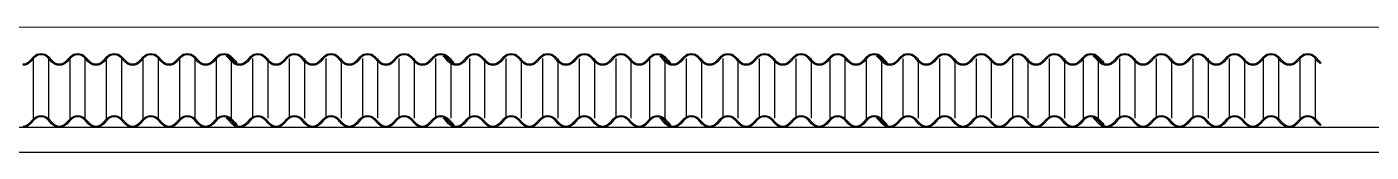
# Model space of a CAD drawing. Extents: x 548.1 to 572.5, y 182.9 to 183.6.
# Drawn here: x 554.54 to 561.04, y 182.95 to 183.55 of the extents above; entities that cross this region are included whole.
import ezdxf

# ---------------------------------------------------------------- set-up
doc = ezdxf.new("R2010")
doc.units = 0
doc.header["$LTSCALE"] = 0.3
doc.header["$MEASUREMENT"] = 0
for name, color, linetype in [('ALVENARIA_FINA', 6, 'CONTINUOUS'), ('PORTAS', 1, 'CONTINUOUS'), ('telhas', 1, 'CONTINUOUS')]:
    doc.layers.add(name, color=color, linetype=linetype)

msp = doc.modelspace()

# ---------------------------------------------------------------- linework, layer by layer
at = {"layer": 'ALVENARIA_FINA'}
for p, q in [((548.2719, 183.069), (572.461, 183.069)), ((548.2719, 182.949), (572.461, 182.949))]:
    msp.add_line(p, q, dxfattribs=at)
at = {"layer": 'PORTAS'}
msp.add_line((572.461, 183.5539), (548.2719, 183.5511), dxfattribs=at)
at = {"layer": 'telhas'}
for p, q in [((554.5712, 183.1123), (554.5712, 183.4005)), ((554.645, 183.1123), (554.645, 183.4005)), ((554.7482, 183.1123), (554.7482, 183.4005)), ((554.822, 183.1123), (554.822, 183.4005)), ((554.9252, 183.1123), (554.9252, 183.4005)), ((554.999, 183.1123), (554.999, 183.4005)), ((555.1022, 183.1123), (555.1022, 183.4005)), ((555.176, 183.1123), (555.176, 183.4005)), ((555.2792, 183.1123), (555.2792, 183.4005)), ((555.353, 183.1123), (555.353, 183.4005)), ((555.4562, 183.1123), (555.4562, 183.4005)), ((555.53, 183.1123), (555.53, 183.4005)), ((555.6332, 183.1123), (555.6332, 183.4005)), ((555.707, 183.1123), (555.707, 183.4005)), ((555.8102, 183.1123), (555.8102, 183.4005)), ((555.884, 183.1123), (555.884, 183.4005)), ((555.9872, 183.1123), (555.9872, 183.4005)), ((556.061, 183.1123), (556.061, 183.4005)), ((556.1642, 183.1123), (556.1642, 183.4005)), ((556.238, 183.1123), (556.238, 183.4005)), ((556.3412, 183.1123), (556.3412, 183.4005)), ((556.415, 183.1123), (556.415, 183.4005)), ((556.5182, 183.1123), (556.5182, 183.4005)), ((556.592, 183.1123), (556.592, 183.4005)), ((556.6821, 183.1123), (556.6821, 183.4005)), ((556.7559, 183.1123), (556.7559, 183.4005)), ((556.8591, 183.1123), (556.8591, 183.4005)), ((556.9329, 183.1123), (556.9329, 183.4005)), ((557.0361, 183.1123), (557.0361, 183.4005)), ((557.1099, 183.1123), (557.1099, 183.4005)), ((557.2131, 183.1123), (557.2131, 183.4005)), ((557.2869, 183.1123), (557.2869, 183.4005)), ((557.3901, 183.1123), (557.3901, 183.4005)), ((557.4639, 183.1123), (557.4639, 183.4005)), ((557.5539, 183.1123), (557.5539, 183.4005)), ((557.6277, 183.1123), (557.6277, 183.4005)), ((557.7309, 183.1123), (557.7309, 183.4005)), ((557.8047, 183.1123), (557.8047, 183.4005)), ((557.9079, 183.1123), (557.9079, 183.4005)), ((557.9817, 183.1123), (557.9817, 183.4005)), ((558.0849, 183.1123), (558.0849, 183.4005)), ((558.1587, 183.1123), (558.1587, 183.4005)), ((558.2619, 183.1123), (558.2619, 183.4005)), ((558.3357, 183.1123), (558.3357, 183.4005)), ((558.4258, 183.1123), (558.4258, 183.4005)), ((558.4996, 183.1123), (558.4996, 183.4005)), ((558.6028, 183.1123), (558.6028, 183.4005)), ((558.6766, 183.1123), (558.6766, 183.4005)), ((558.7798, 183.1123), (558.7798, 183.4005)), ((558.8536, 183.1123), (558.8536, 183.4005)), ((558.9568, 183.1123), (558.9568, 183.4005)), ((559.0306, 183.1123), (559.0306, 183.4005)), ((559.1338, 183.1123), (559.1338, 183.4005)), ((559.2076, 183.1123), (559.2076, 183.4005)), ((559.3108, 183.1123), (559.3108, 183.4005)), ((559.3846, 183.1123), (559.3846, 183.4005)), ((559.4878, 183.1123), (559.4878, 183.4005)), ((559.5616, 183.1123), (559.5616, 183.4005)), ((559.6517, 183.1123), (559.6517, 183.4005)), ((559.7255, 183.1123), (559.7255, 183.4005)), ((559.8287, 183.1123), (559.8287, 183.4005)), ((559.9025, 183.1123), (559.9025, 183.4005)), ((560.0057, 183.1123), (560.0057, 183.4005)), ((560.0795, 183.1123), (560.0795, 183.4005)), ((560.1827, 183.1123), (560.1827, 183.4005)), ((560.2565, 183.1123), (560.2565, 183.4005)), ((560.3597, 183.1123), (560.3597, 183.4005)), ((560.4335, 183.1123), (560.4335, 183.4005)), ((560.5235, 183.1123), (560.5235, 183.4005)), ((560.5973, 183.1123), (560.5973, 183.4005)), ((560.7005, 183.1123), (560.7005, 183.4005)), ((560.7743, 183.1123), (560.7743, 183.4005))]:
    msp.add_line(p, q, dxfattribs=at)
for points in [[(554.5196, 183.3747, 0.210516), (554.5528, 183.3893), (554.5712, 183.4094, -0.210516), (554.6081, 183.4257, -0.210516), (554.645, 183.4094), (554.6634, 183.3893, 0.210516), (554.6966, 183.3747, 0.210516), (554.7298, 183.3893), (554.7482, 183.4094, -0.210516), (554.7851, 183.4257, -0.210516), (554.822, 183.4094), (554.8404, 183.3893, 0.210516), (554.8736, 183.3747, 0.210516), (554.9068, 183.3893), (554.9252, 183.4094, -0.210516), (554.9621, 183.4257, -0.210516), (554.999, 183.4094), (555.0174, 183.3893, 0.210516), (555.0506, 183.3747, 0.210516), (555.0838, 183.3893), (555.1022, 183.4094, -0.210516), (555.1391, 183.4257, -0.210516), (555.176, 183.4094), (555.1944, 183.3893, 0.210516), (555.2276, 183.3747, 0.210516), (555.2608, 183.3893), (555.2792, 183.4094, -0.210516), (555.3161, 183.4257, -0.210516), (555.353, 183.4094), (555.3714, 183.3893, 0.210516), (555.4046, 183.3747, 0.210516), (555.4378, 183.3893), (555.4562, 183.4094, -0.210516), (555.4931, 183.4257, -0.210516), (555.53, 183.4094), (555.5484, 183.3893, 0.056934), (555.5561, 183.3826), (555.5527, 183.3776, -0.056934), (555.544, 183.3852), (555.5256, 183.4054, 0.210516), (555.4931, 183.4197, 0.210516), (555.4606, 183.4054), (555.4422, 183.3852, -0.210516), (555.4046, 183.3687, -0.210516), (555.367, 183.3852), (555.3486, 183.4054, 0.210516), (555.3161, 183.4197, 0.210516), (555.2836, 183.4054), (555.2652, 183.3852, -0.210516), (555.2276, 183.3687, -0.210516), (555.19, 183.3852), (555.1716, 183.4054, 0.210516), (555.1391, 183.4197, 0.210516), (555.1066, 183.4054), (555.0882, 183.3852, -0.210516), (555.0506, 183.3687, -0.210516), (555.013, 183.3852), (554.9946, 183.4054, 0.210516), (554.9621, 183.4197, 0.210516), (554.9296, 183.4054), (554.9112, 183.3852, -0.210516), (554.8736, 183.3687, -0.210516), (554.836, 183.3852), (554.8176, 183.4054, 0.210516), (554.7851, 183.4197, 0.210516), (554.7526, 183.4054), (554.7342, 183.3852, -0.210516), (554.6966, 183.3687, -0.210516), (554.659, 183.3852), (554.6406, 183.4054, 0.210516), (554.6081, 183.4197, 0.210516), (554.5756, 183.4054), (554.5572, 183.3852, -0.210516), (554.5196, 183.3687, -0.210516)], [(554.5196, 183.3747, 0.210516), (554.5528, 183.3893), (554.5712, 183.4094, -0.210516), (554.6081, 183.4257, -0.210516), (554.645, 183.4094), (554.6634, 183.3893, 0.210516), (554.6966, 183.3747, 0.210516), (554.7298, 183.3893), (554.7482, 183.4094, -0.210516), (554.7851, 183.4257, -0.210516), (554.822, 183.4094), (554.8404, 183.3893, 0.210516), (554.8736, 183.3747, 0.210516), (554.9068, 183.3893), (554.9252, 183.4094, -0.210516), (554.9621, 183.4257, -0.210516), (554.999, 183.4094), (555.0174, 183.3893, 0.210516), (555.0506, 183.3747, 0.210516), (555.0838, 183.3893), (555.1022, 183.4094, -0.210516), (555.1391, 183.4257, -0.210516), (555.176, 183.4094), (555.1944, 183.3893, 0.210516), (555.2276, 183.3747, 0.210516), (555.2608, 183.3893), (555.2792, 183.4094, -0.210516), (555.3161, 183.4257, -0.210516), (555.353, 183.4094), (555.3714, 183.3893, 0.210516), (555.4046, 183.3747, 0.210516), (555.4378, 183.3893), (555.4562, 183.4094, -0.210516), (555.4931, 183.4257, -0.210516), (555.53, 183.4094), (555.5484, 183.3893, 0.056934), (555.5561, 183.3826), (555.5527, 183.3776, -0.056934), (555.544, 183.3852), (555.5256, 183.4054, 0.210516), (555.4931, 183.4197, 0.210516), (555.4606, 183.4054), (555.4422, 183.3852, -0.210516), (555.4046, 183.3687, -0.210516), (555.367, 183.3852), (555.3486, 183.4054, 0.210516), (555.3161, 183.4197, 0.210516), (555.2836, 183.4054), (555.2652, 183.3852, -0.210516), (555.2276, 183.3687, -0.210516), (555.19, 183.3852), (555.1716, 183.4054, 0.210516), (555.1391, 183.4197, 0.210516), (555.1066, 183.4054), (555.0882, 183.3852, -0.210516), (555.0506, 183.3687, -0.210516), (555.013, 183.3852), (554.9946, 183.4054, 0.210516), (554.9621, 183.4197, 0.210516), (554.9296, 183.4054), (554.9112, 183.3852, -0.210516), (554.8736, 183.3687, -0.210516), (554.836, 183.3852), (554.8176, 183.4054, 0.210516), (554.7851, 183.4197, 0.210516), (554.7526, 183.4054), (554.7342, 183.3852, -0.210516), (554.6966, 183.3687, -0.210516), (554.659, 183.3852), (554.6406, 183.4054, 0.210516), (554.6081, 183.4197, 0.210516), (554.5756, 183.4054), (554.5572, 183.3852, -0.210516), (554.5196, 183.3687, -0.210516)], [(554.5196, 183.075, 0.210516), (554.5528, 183.0896), (554.5712, 183.1097, -0.210516), (554.6081, 183.126, -0.210516), (554.645, 183.1097), (554.6634, 183.0896, 0.210516), (554.6966, 183.075, 0.210516), (554.7298, 183.0896), (554.7482, 183.1097, -0.210516), (554.7851, 183.126, -0.210516), (554.822, 183.1097), (554.8404, 183.0896, 0.210516), (554.8736, 183.075, 0.210516), (554.9068, 183.0896), (554.9252, 183.1097, -0.210516), (554.9621, 183.126, -0.210516), (554.999, 183.1097), (555.0174, 183.0896, 0.210516), (555.0506, 183.075, 0.210516), (555.0838, 183.0896), (555.1022, 183.1097, -0.210516), (555.1391, 183.126, -0.210516), (555.176, 183.1097), (555.1944, 183.0896, 0.210516), (555.2276, 183.075, 0.210516), (555.2608, 183.0896), (555.2792, 183.1097, -0.210516), (555.3161, 183.126, -0.210516), (555.353, 183.1097), (555.3714, 183.0896, 0.210516), (555.4046, 183.075, 0.210516), (555.4378, 183.0896), (555.4562, 183.1097, -0.210516), (555.4931, 183.126, -0.210516), (555.53, 183.1097), (555.5484, 183.0896, 0.056934), (555.5561, 183.0829), (555.5527, 183.078, -0.056934), (555.544, 183.0856), (555.5256, 183.1057, 0.210516), (555.4931, 183.12, 0.210516), (555.4606, 183.1057), (555.4422, 183.0856, -0.210516), (555.4046, 183.069, -0.210516), (555.367, 183.0856), (555.3486, 183.1057, 0.210516), (555.3161, 183.12, 0.210516), (555.2836, 183.1057), (555.2652, 183.0856, -0.210516), (555.2276, 183.069, -0.210516), (555.19, 183.0856), (555.1716, 183.1057, 0.210516), (555.1391, 183.12, 0.210516), (555.1066, 183.1057), (555.0882, 183.0856, -0.210516), (555.0506, 183.069, -0.210516), (555.013, 183.0856), (554.9946, 183.1057, 0.210516), (554.9621, 183.12, 0.210516), (554.9296, 183.1057), (554.9112, 183.0856, -0.210516), (554.8736, 183.069, -0.210516), (554.836, 183.0856), (554.8176, 183.1057, 0.210516), (554.7851, 183.12, 0.210516), (554.7526, 183.1057), (554.7342, 183.0856, -0.210516), (554.6966, 183.069, -0.210516), (554.659, 183.0856), (554.6406, 183.1057, 0.210516), (554.6081, 183.12, 0.210516), (554.5756, 183.1057), (554.5572, 183.0856, -0.210516), (554.5196, 183.069, -0.210516)]]:
    msp.add_lwpolyline(points, format="xyb", dxfattribs=at)
for points in [[(556.5928, 183.3852), (556.5744, 183.4054, 0.210516), (556.542, 183.4197, 0.210516), (556.5095, 183.4054), (556.4911, 183.3852, -0.210516), (556.4535, 183.3687, -0.210516), (556.4158, 183.3852), (556.3974, 183.4054, 0.210516), (556.365, 183.4197, 0.210516), (556.3325, 183.4054), (556.3141, 183.3852, -0.210516), (556.2765, 183.3687, -0.210516), (556.2388, 183.3852), (556.2204, 183.4054, 0.210516), (556.188, 183.4197, 0.210516), (556.1555, 183.4054), (556.1371, 183.3852, -0.210516), (556.0995, 183.3687, -0.210516), (556.0618, 183.3852), (556.0434, 183.4054, 0.210516), (556.011, 183.4197, 0.210516), (555.9785, 183.4054), (555.9601, 183.3852, -0.210516), (555.9225, 183.3687, -0.210516), (555.8848, 183.3852), (555.8664, 183.4054, 0.210516), (555.834, 183.4197, 0.210516), (555.8015, 183.4054), (555.7831, 183.3852, -0.210516), (555.7455, 183.3687, -0.210516), (555.7078, 183.3852), (555.6894, 183.4054, 0.210516), (555.657, 183.4197, 0.210516), (555.6245, 183.4054), (555.6061, 183.3852, -0.210516), (555.5685, 183.3687, -0.210516), (555.5308, 183.3852), (555.5124, 183.4054, 0.052993), (555.5055, 183.4115), (555.5089, 183.4164, -0.052993), (555.5169, 183.4094), (555.5353, 183.3893, 0.210516), (555.5685, 183.3747, 0.210516), (555.6017, 183.3893), (555.6201, 183.4094, -0.210516), (555.657, 183.4257, -0.210516), (555.6939, 183.4094), (555.7123, 183.3893, 0.210516), (555.7455, 183.3747, 0.210516), (555.7787, 183.3893), (555.7971, 183.4094, -0.210516), (555.834, 183.4257, -0.210516), (555.8709, 183.4094), (555.8893, 183.3893, 0.210516), (555.9225, 183.3747, 0.210516), (555.9557, 183.3893), (555.9741, 183.4094, -0.210516), (556.011, 183.4257, -0.210516), (556.0479, 183.4094), (556.0663, 183.3893, 0.210516), (556.0995, 183.3747, 0.210516), (556.1327, 183.3893), (556.1511, 183.4094, -0.210516), (556.188, 183.4257, -0.210516), (556.2249, 183.4094), (556.2433, 183.3893, 0.210516), (556.2765, 183.3747, 0.210516), (556.3097, 183.3893), (556.3281, 183.4094, -0.210516), (556.365, 183.4257, -0.210516), (556.4019, 183.4094), (556.4203, 183.3893, 0.210516), (556.4535, 183.3747, 0.210516), (556.4867, 183.3893), (556.5051, 183.4094, -0.210516), (556.542, 183.4257, -0.210516), (556.5789, 183.4094), (556.5973, 183.3893, 0.056934), (556.605, 183.3826), (556.6016, 183.3776, -0.056934)], [(556.5928, 183.3852), (556.5744, 183.4054, 0.210516), (556.542, 183.4197, 0.210516), (556.5095, 183.4054), (556.4911, 183.3852, -0.210516), (556.4535, 183.3687, -0.210516), (556.4158, 183.3852), (556.3974, 183.4054, 0.210516), (556.365, 183.4197, 0.210516), (556.3325, 183.4054), (556.3141, 183.3852, -0.210516), (556.2765, 183.3687, -0.210516), (556.2388, 183.3852), (556.2204, 183.4054, 0.210516), (556.188, 183.4197, 0.210516), (556.1555, 183.4054), (556.1371, 183.3852, -0.210516), (556.0995, 183.3687, -0.210516), (556.0618, 183.3852), (556.0434, 183.4054, 0.210516), (556.011, 183.4197, 0.210516), (555.9785, 183.4054), (555.9601, 183.3852, -0.210516), (555.9225, 183.3687, -0.210516), (555.8848, 183.3852), (555.8664, 183.4054, 0.210516), (555.834, 183.4197, 0.210516), (555.8015, 183.4054), (555.7831, 183.3852, -0.210516), (555.7455, 183.3687, -0.210516), (555.7078, 183.3852), (555.6894, 183.4054, 0.210516), (555.657, 183.4197, 0.210516), (555.6245, 183.4054), (555.6061, 183.3852, -0.210516), (555.5685, 183.3687, -0.210516), (555.5308, 183.3852), (555.5124, 183.4054, 0.052993), (555.5055, 183.4115), (555.5089, 183.4164, -0.052993), (555.5169, 183.4094), (555.5353, 183.3893, 0.210516), (555.5685, 183.3747, 0.210516), (555.6017, 183.3893), (555.6201, 183.4094, -0.210516), (555.657, 183.4257, -0.210516), (555.6939, 183.4094), (555.7123, 183.3893, 0.210516), (555.7455, 183.3747, 0.210516), (555.7787, 183.3893), (555.7971, 183.4094, -0.210516), (555.834, 183.4257, -0.210516), (555.8709, 183.4094), (555.8893, 183.3893, 0.210516), (555.9225, 183.3747, 0.210516), (555.9557, 183.3893), (555.9741, 183.4094, -0.210516), (556.011, 183.4257, -0.210516), (556.0479, 183.4094), (556.0663, 183.3893, 0.210516), (556.0995, 183.3747, 0.210516), (556.1327, 183.3893), (556.1511, 183.4094, -0.210516), (556.188, 183.4257, -0.210516), (556.2249, 183.4094), (556.2433, 183.3893, 0.210516), (556.2765, 183.3747, 0.210516), (556.3097, 183.3893), (556.3281, 183.4094, -0.210516), (556.365, 183.4257, -0.210516), (556.4019, 183.4094), (556.4203, 183.3893, 0.210516), (556.4535, 183.3747, 0.210516), (556.4867, 183.3893), (556.5051, 183.4094, -0.210516), (556.542, 183.4257, -0.210516), (556.5789, 183.4094), (556.5973, 183.3893, 0.056934), (556.605, 183.3826), (556.6016, 183.3776, -0.056934)], [(557.6417, 183.3852), (557.6233, 183.4054, 0.210516), (557.5908, 183.4197, 0.210516), (557.5584, 183.4054), (557.54, 183.3852, -0.210516), (557.5023, 183.3687, -0.210516), (557.4647, 183.3852), (557.4463, 183.4054, 0.210516), (557.4138, 183.4197, 0.210516), (557.3814, 183.4054), (557.363, 183.3852, -0.210516), (557.3253, 183.3687, -0.210516), (557.2877, 183.3852), (557.2693, 183.4054, 0.210516), (557.2368, 183.4197, 0.210516), (557.2044, 183.4054), (557.186, 183.3852, -0.210516), (557.1483, 183.3687, -0.210516), (557.1107, 183.3852), (557.0923, 183.4054, 0.210516), (557.0598, 183.4197, 0.210516), (557.0274, 183.4054), (557.009, 183.3852, -0.210516), (556.9713, 183.3687, -0.210516), (556.9337, 183.3852), (556.9153, 183.4054, 0.210516), (556.8828, 183.4197, 0.210516), (556.8504, 183.4054), (556.832, 183.3852, -0.210516), (556.7943, 183.3687, -0.210516), (556.7567, 183.3852), (556.7383, 183.4054, 0.210516), (556.7058, 183.4197, 0.210516), (556.6734, 183.4054), (556.655, 183.3852, -0.210516), (556.6173, 183.3687, -0.210516), (556.5797, 183.3852), (556.5613, 183.4054, 0.052993), (556.5543, 183.4115), (556.5578, 183.4164, -0.052993), (556.5657, 183.4094), (556.5841, 183.3893, 0.210516), (556.6173, 183.3747, 0.210516), (556.6505, 183.3893), (556.6689, 183.4094, -0.210516), (556.7058, 183.4257, -0.210516), (556.7427, 183.4094), (556.7611, 183.3893, 0.210516), (556.7943, 183.3747, 0.210516), (556.8275, 183.3893), (556.8459, 183.4094, -0.210516), (556.8828, 183.4257, -0.210516), (556.9197, 183.4094), (556.9381, 183.3893, 0.210516), (556.9713, 183.3747, 0.210516), (557.0045, 183.3893), (557.0229, 183.4094, -0.210516), (557.0598, 183.4257, -0.210516), (557.0967, 183.4094), (557.1151, 183.3893, 0.210516), (557.1483, 183.3747, 0.210516), (557.1815, 183.3893), (557.1999, 183.4094, -0.210516), (557.2368, 183.4257, -0.210516), (557.2737, 183.4094), (557.2921, 183.3893, 0.210516), (557.3253, 183.3747, 0.210516), (557.3585, 183.3893), (557.3769, 183.4094, -0.210516), (557.4138, 183.4257, -0.210516), (557.4507, 183.4094), (557.4691, 183.3893, 0.210516), (557.5023, 183.3747, 0.210516), (557.5355, 183.3893), (557.5539, 183.4094, -0.210516), (557.5908, 183.4257, -0.210516), (557.6277, 183.4094), (557.6461, 183.3893, 0.056934), (557.6538, 183.3826), (557.6504, 183.3776, -0.056934)], [(557.6417, 183.3852), (557.6233, 183.4054, 0.210516), (557.5908, 183.4197, 0.210516), (557.5584, 183.4054), (557.54, 183.3852, -0.210516), (557.5023, 183.3687, -0.210516), (557.4647, 183.3852), (557.4463, 183.4054, 0.210516), (557.4138, 183.4197, 0.210516), (557.3814, 183.4054), (557.363, 183.3852, -0.210516), (557.3253, 183.3687, -0.210516), (557.2877, 183.3852), (557.2693, 183.4054, 0.210516), (557.2368, 183.4197, 0.210516), (557.2044, 183.4054), (557.186, 183.3852, -0.210516), (557.1483, 183.3687, -0.210516), (557.1107, 183.3852), (557.0923, 183.4054, 0.210516), (557.0598, 183.4197, 0.210516), (557.0274, 183.4054), (557.009, 183.3852, -0.210516), (556.9713, 183.3687, -0.210516), (556.9337, 183.3852), (556.9153, 183.4054, 0.210516), (556.8828, 183.4197, 0.210516), (556.8504, 183.4054), (556.832, 183.3852, -0.210516), (556.7943, 183.3687, -0.210516), (556.7567, 183.3852), (556.7383, 183.4054, 0.210516), (556.7058, 183.4197, 0.210516), (556.6734, 183.4054), (556.655, 183.3852, -0.210516), (556.6173, 183.3687, -0.210516), (556.5797, 183.3852), (556.5613, 183.4054, 0.052993), (556.5543, 183.4115), (556.5578, 183.4164, -0.052993), (556.5657, 183.4094), (556.5841, 183.3893, 0.210516), (556.6173, 183.3747, 0.210516), (556.6505, 183.3893), (556.6689, 183.4094, -0.210516), (556.7058, 183.4257, -0.210516), (556.7427, 183.4094), (556.7611, 183.3893, 0.210516), (556.7943, 183.3747, 0.210516), (556.8275, 183.3893), (556.8459, 183.4094, -0.210516), (556.8828, 183.4257, -0.210516), (556.9197, 183.4094), (556.9381, 183.3893, 0.210516), (556.9713, 183.3747, 0.210516), (557.0045, 183.3893), (557.0229, 183.4094, -0.210516), (557.0598, 183.4257, -0.210516), (557.0967, 183.4094), (557.1151, 183.3893, 0.210516), (557.1483, 183.3747, 0.210516), (557.1815, 183.3893), (557.1999, 183.4094, -0.210516), (557.2368, 183.4257, -0.210516), (557.2737, 183.4094), (557.2921, 183.3893, 0.210516), (557.3253, 183.3747, 0.210516), (557.3585, 183.3893), (557.3769, 183.4094, -0.210516), (557.4138, 183.4257, -0.210516), (557.4507, 183.4094), (557.4691, 183.3893, 0.210516), (557.5023, 183.3747, 0.210516), (557.5355, 183.3893), (557.5539, 183.4094, -0.210516), (557.5908, 183.4257, -0.210516), (557.6277, 183.4094), (557.6461, 183.3893, 0.056934), (557.6538, 183.3826), (557.6504, 183.3776, -0.056934)], [(558.6906, 183.3852), (558.6722, 183.4054, 0.210516), (558.6397, 183.4197, 0.210516), (558.6072, 183.4054), (558.5888, 183.3852, -0.210516), (558.5512, 183.3687, -0.210516), (558.5136, 183.3852), (558.4952, 183.4054, 0.210516), (558.4627, 183.4197, 0.210516), (558.4302, 183.4054), (558.4118, 183.3852, -0.210516), (558.3742, 183.3687, -0.210516), (558.3366, 183.3852), (558.3182, 183.4054, 0.210516), (558.2857, 183.4197, 0.210516), (558.2532, 183.4054), (558.2348, 183.3852, -0.210516), (558.1972, 183.3687, -0.210516), (558.1596, 183.3852), (558.1412, 183.4054, 0.210516), (558.1087, 183.4197, 0.210516), (558.0762, 183.4054), (558.0578, 183.3852, -0.210516), (558.0202, 183.3687, -0.210516), (557.9826, 183.3852), (557.9642, 183.4054, 0.210516), (557.9317, 183.4197, 0.210516), (557.8992, 183.4054), (557.8808, 183.3852, -0.210516), (557.8432, 183.3687, -0.210516), (557.8056, 183.3852), (557.7872, 183.4054, 0.210516), (557.7547, 183.4197, 0.210516), (557.7222, 183.4054), (557.7038, 183.3852, -0.210516), (557.6662, 183.3687, -0.210516), (557.6286, 183.3852), (557.6102, 183.4054, 0.052993), (557.6032, 183.4115), (557.6067, 183.4164, -0.052993), (557.6146, 183.4094), (557.633, 183.3893, 0.210516), (557.6662, 183.3747, 0.210516), (557.6994, 183.3893), (557.7178, 183.4094, -0.210516), (557.7547, 183.4257, -0.210516), (557.7916, 183.4094), (557.81, 183.3893, 0.210516), (557.8432, 183.3747, 0.210516), (557.8764, 183.3893), (557.8948, 183.4094, -0.210516), (557.9317, 183.4257, -0.210516), (557.9686, 183.4094), (557.987, 183.3893, 0.210516), (558.0202, 183.3747, 0.210516), (558.0534, 183.3893), (558.0718, 183.4094, -0.210516), (558.1087, 183.4257, -0.210516), (558.1456, 183.4094), (558.164, 183.3893, 0.210516), (558.1972, 183.3747, 0.210516), (558.2304, 183.3893), (558.2488, 183.4094, -0.210516), (558.2857, 183.4257, -0.210516), (558.3226, 183.4094), (558.341, 183.3893, 0.210516), (558.3742, 183.3747, 0.210516), (558.4074, 183.3893), (558.4258, 183.4094, -0.210516), (558.4627, 183.4257, -0.210516), (558.4996, 183.4094), (558.518, 183.3893, 0.210516), (558.5512, 183.3747, 0.210516), (558.5844, 183.3893), (558.6028, 183.4094, -0.210516), (558.6397, 183.4257, -0.210516), (558.6766, 183.4094), (558.695, 183.3893, 0.056934), (558.7027, 183.3826), (558.6993, 183.3776, -0.056934)], [(558.6906, 183.3852), (558.6722, 183.4054, 0.210516), (558.6397, 183.4197, 0.210516), (558.6072, 183.4054), (558.5888, 183.3852, -0.210516), (558.5512, 183.3687, -0.210516), (558.5136, 183.3852), (558.4952, 183.4054, 0.210516), (558.4627, 183.4197, 0.210516), (558.4302, 183.4054), (558.4118, 183.3852, -0.210516), (558.3742, 183.3687, -0.210516), (558.3366, 183.3852), (558.3182, 183.4054, 0.210516), (558.2857, 183.4197, 0.210516), (558.2532, 183.4054), (558.2348, 183.3852, -0.210516), (558.1972, 183.3687, -0.210516), (558.1596, 183.3852), (558.1412, 183.4054, 0.210516), (558.1087, 183.4197, 0.210516), (558.0762, 183.4054), (558.0578, 183.3852, -0.210516), (558.0202, 183.3687, -0.210516), (557.9826, 183.3852), (557.9642, 183.4054, 0.210516), (557.9317, 183.4197, 0.210516), (557.8992, 183.4054), (557.8808, 183.3852, -0.210516), (557.8432, 183.3687, -0.210516), (557.8056, 183.3852), (557.7872, 183.4054, 0.210516), (557.7547, 183.4197, 0.210516), (557.7222, 183.4054), (557.7038, 183.3852, -0.210516), (557.6662, 183.3687, -0.210516), (557.6286, 183.3852), (557.6102, 183.4054, 0.052993), (557.6032, 183.4115), (557.6067, 183.4164, -0.052993), (557.6146, 183.4094), (557.633, 183.3893, 0.210516), (557.6662, 183.3747, 0.210516), (557.6994, 183.3893), (557.7178, 183.4094, -0.210516), (557.7547, 183.4257, -0.210516), (557.7916, 183.4094), (557.81, 183.3893, 0.210516), (557.8432, 183.3747, 0.210516), (557.8764, 183.3893), (557.8948, 183.4094, -0.210516), (557.9317, 183.4257, -0.210516), (557.9686, 183.4094), (557.987, 183.3893, 0.210516), (558.0202, 183.3747, 0.210516), (558.0534, 183.3893), (558.0718, 183.4094, -0.210516), (558.1087, 183.4257, -0.210516), (558.1456, 183.4094), (558.164, 183.3893, 0.210516), (558.1972, 183.3747, 0.210516), (558.2304, 183.3893), (558.2488, 183.4094, -0.210516), (558.2857, 183.4257, -0.210516), (558.3226, 183.4094), (558.341, 183.3893, 0.210516), (558.3742, 183.3747, 0.210516), (558.4074, 183.3893), (558.4258, 183.4094, -0.210516), (558.4627, 183.4257, -0.210516), (558.4996, 183.4094), (558.518, 183.3893, 0.210516), (558.5512, 183.3747, 0.210516), (558.5844, 183.3893), (558.6028, 183.4094, -0.210516), (558.6397, 183.4257, -0.210516), (558.6766, 183.4094), (558.695, 183.3893, 0.056934), (558.7027, 183.3826), (558.6993, 183.3776, -0.056934)], [(559.7394, 183.3852), (559.721, 183.4054, 0.210516), (559.6886, 183.4197, 0.210516), (559.6561, 183.4054), (559.6377, 183.3852, -0.210516), (559.6001, 183.3687, -0.210516), (559.5624, 183.3852), (559.544, 183.4054, 0.210516), (559.5116, 183.4197, 0.210516), (559.4791, 183.4054), (559.4607, 183.3852, -0.210516), (559.4231, 183.3687, -0.210516), (559.3854, 183.3852), (559.367, 183.4054, 0.210516), (559.3346, 183.4197, 0.210516), (559.3021, 183.4054), (559.2837, 183.3852, -0.210516), (559.2461, 183.3687, -0.210516), (559.2084, 183.3852), (559.19, 183.4054, 0.210516), (559.1576, 183.4197, 0.210516), (559.1251, 183.4054), (559.1067, 183.3852, -0.210516), (559.0691, 183.3687, -0.210516), (559.0314, 183.3852), (559.013, 183.4054, 0.210516), (558.9806, 183.4197, 0.210516), (558.9481, 183.4054), (558.9297, 183.3852, -0.210516), (558.8921, 183.3687, -0.210516), (558.8544, 183.3852), (558.836, 183.4054, 0.210516), (558.8036, 183.4197, 0.210516), (558.7711, 183.4054), (558.7527, 183.3852, -0.210516), (558.7151, 183.3687, -0.210516), (558.6774, 183.3852), (558.659, 183.4054, 0.052993), (558.6521, 183.4115), (558.6555, 183.4164, -0.052993), (558.6635, 183.4094), (558.6819, 183.3893, 0.210516), (558.7151, 183.3747, 0.210516), (558.7483, 183.3893), (558.7667, 183.4094, -0.210516), (558.8036, 183.4257, -0.210516), (558.8405, 183.4094), (558.8589, 183.3893, 0.210516), (558.8921, 183.3747, 0.210516), (558.9253, 183.3893), (558.9437, 183.4094, -0.210516), (558.9806, 183.4257, -0.210516), (559.0175, 183.4094), (559.0359, 183.3893, 0.210516), (559.0691, 183.3747, 0.210516), (559.1023, 183.3893), (559.1207, 183.4094, -0.210516), (559.1576, 183.4257, -0.210516), (559.1945, 183.4094), (559.2129, 183.3893, 0.210516), (559.2461, 183.3747, 0.210516), (559.2793, 183.3893), (559.2977, 183.4094, -0.210516), (559.3346, 183.4257, -0.210516), (559.3715, 183.4094), (559.3899, 183.3893, 0.210516), (559.4231, 183.3747, 0.210516), (559.4563, 183.3893), (559.4747, 183.4094, -0.210516), (559.5116, 183.4257, -0.210516), (559.5485, 183.4094), (559.5669, 183.3893, 0.210516), (559.6001, 183.3747, 0.210516), (559.6333, 183.3893), (559.6517, 183.4094, -0.210516), (559.6886, 183.4257, -0.210516), (559.7255, 183.4094), (559.7439, 183.3893, 0.056934), (559.7516, 183.3826), (559.7482, 183.3776, -0.056934)], [(559.7394, 183.3852), (559.721, 183.4054, 0.210516), (559.6886, 183.4197, 0.210516), (559.6561, 183.4054), (559.6377, 183.3852, -0.210516), (559.6001, 183.3687, -0.210516), (559.5624, 183.3852), (559.544, 183.4054, 0.210516), (559.5116, 183.4197, 0.210516), (559.4791, 183.4054), (559.4607, 183.3852, -0.210516), (559.4231, 183.3687, -0.210516), (559.3854, 183.3852), (559.367, 183.4054, 0.210516), (559.3346, 183.4197, 0.210516), (559.3021, 183.4054), (559.2837, 183.3852, -0.210516), (559.2461, 183.3687, -0.210516), (559.2084, 183.3852), (559.19, 183.4054, 0.210516), (559.1576, 183.4197, 0.210516), (559.1251, 183.4054), (559.1067, 183.3852, -0.210516), (559.0691, 183.3687, -0.210516), (559.0314, 183.3852), (559.013, 183.4054, 0.210516), (558.9806, 183.4197, 0.210516), (558.9481, 183.4054), (558.9297, 183.3852, -0.210516), (558.8921, 183.3687, -0.210516), (558.8544, 183.3852), (558.836, 183.4054, 0.210516), (558.8036, 183.4197, 0.210516), (558.7711, 183.4054), (558.7527, 183.3852, -0.210516), (558.7151, 183.3687, -0.210516), (558.6774, 183.3852), (558.659, 183.4054, 0.052993), (558.6521, 183.4115), (558.6555, 183.4164, -0.052993), (558.6635, 183.4094), (558.6819, 183.3893, 0.210516), (558.7151, 183.3747, 0.210516), (558.7483, 183.3893), (558.7667, 183.4094, -0.210516), (558.8036, 183.4257, -0.210516), (558.8405, 183.4094), (558.8589, 183.3893, 0.210516), (558.8921, 183.3747, 0.210516), (558.9253, 183.3893), (558.9437, 183.4094, -0.210516), (558.9806, 183.4257, -0.210516), (559.0175, 183.4094), (559.0359, 183.3893, 0.210516), (559.0691, 183.3747, 0.210516), (559.1023, 183.3893), (559.1207, 183.4094, -0.210516), (559.1576, 183.4257, -0.210516), (559.1945, 183.4094), (559.2129, 183.3893, 0.210516), (559.2461, 183.3747, 0.210516), (559.2793, 183.3893), (559.2977, 183.4094, -0.210516), (559.3346, 183.4257, -0.210516), (559.3715, 183.4094), (559.3899, 183.3893, 0.210516), (559.4231, 183.3747, 0.210516), (559.4563, 183.3893), (559.4747, 183.4094, -0.210516), (559.5116, 183.4257, -0.210516), (559.5485, 183.4094), (559.5669, 183.3893, 0.210516), (559.6001, 183.3747, 0.210516), (559.6333, 183.3893), (559.6517, 183.4094, -0.210516), (559.6886, 183.4257, -0.210516), (559.7255, 183.4094), (559.7439, 183.3893, 0.056934), (559.7516, 183.3826), (559.7482, 183.3776, -0.056934)], [(560.7883, 183.3852), (560.7699, 183.4054, 0.210516), (560.7374, 183.4197, 0.210516), (560.705, 183.4054), (560.6866, 183.3852, -0.210516), (560.6489, 183.3687, -0.210516), (560.6113, 183.3852), (560.5929, 183.4054, 0.210516), (560.5604, 183.4197, 0.210516), (560.528, 183.4054), (560.5096, 183.3852, -0.210516), (560.4719, 183.3687, -0.210516), (560.4343, 183.3852), (560.4159, 183.4054, 0.210516), (560.3834, 183.4197, 0.210516), (560.351, 183.4054), (560.3326, 183.3852, -0.210516), (560.2949, 183.3687, -0.210516), (560.2573, 183.3852), (560.2389, 183.4054, 0.210516), (560.2064, 183.4197, 0.210516), (560.174, 183.4054), (560.1556, 183.3852, -0.210516), (560.1179, 183.3687, -0.210516), (560.0803, 183.3852), (560.0619, 183.4054, 0.210516), (560.0294, 183.4197, 0.210516), (559.997, 183.4054), (559.9786, 183.3852, -0.210516), (559.9409, 183.3687, -0.210516), (559.9033, 183.3852), (559.8849, 183.4054, 0.210516), (559.8524, 183.4197, 0.210516), (559.82, 183.4054), (559.8016, 183.3852, -0.210516), (559.7639, 183.3687, -0.210516), (559.7263, 183.3852), (559.7079, 183.4054, 0.052993), (559.7009, 183.4115), (559.7044, 183.4164, -0.052993), (559.7123, 183.4094), (559.7307, 183.3893, 0.210516), (559.7639, 183.3747, 0.210516), (559.7971, 183.3893), (559.8155, 183.4094, -0.210516), (559.8524, 183.4257, -0.210516), (559.8893, 183.4094), (559.9077, 183.3893, 0.210516), (559.9409, 183.3747, 0.210516), (559.9741, 183.3893), (559.9925, 183.4094, -0.210516), (560.0294, 183.4257, -0.210516), (560.0663, 183.4094), (560.0847, 183.3893, 0.210516), (560.1179, 183.3747, 0.210516), (560.1511, 183.3893), (560.1695, 183.4094, -0.210516), (560.2064, 183.4257, -0.210516), (560.2433, 183.4094), (560.2617, 183.3893, 0.210516), (560.2949, 183.3747, 0.210516), (560.3281, 183.3893), (560.3465, 183.4094, -0.210516), (560.3834, 183.4257, -0.210516), (560.4203, 183.4094), (560.4387, 183.3893, 0.210516), (560.4719, 183.3747, 0.210516), (560.5051, 183.3893), (560.5235, 183.4094, -0.210516), (560.5604, 183.4257, -0.210516), (560.5973, 183.4094), (560.6157, 183.3893, 0.210516), (560.6489, 183.3747, 0.210516), (560.6821, 183.3893), (560.7005, 183.4094, -0.210516), (560.7374, 183.4257, -0.210516), (560.7743, 183.4094), (560.7927, 183.3893, 0.056934), (560.8004, 183.3826), (560.797, 183.3776, -0.056934)], [(560.7883, 183.3852), (560.7699, 183.4054, 0.210516), (560.7374, 183.4197, 0.210516), (560.705, 183.4054), (560.6866, 183.3852, -0.210516), (560.6489, 183.3687, -0.210516), (560.6113, 183.3852), (560.5929, 183.4054, 0.210516), (560.5604, 183.4197, 0.210516), (560.528, 183.4054), (560.5096, 183.3852, -0.210516), (560.4719, 183.3687, -0.210516), (560.4343, 183.3852), (560.4159, 183.4054, 0.210516), (560.3834, 183.4197, 0.210516), (560.351, 183.4054), (560.3326, 183.3852, -0.210516), (560.2949, 183.3687, -0.210516), (560.2573, 183.3852), (560.2389, 183.4054, 0.210516), (560.2064, 183.4197, 0.210516), (560.174, 183.4054), (560.1556, 183.3852, -0.210516), (560.1179, 183.3687, -0.210516), (560.0803, 183.3852), (560.0619, 183.4054, 0.210516), (560.0294, 183.4197, 0.210516), (559.997, 183.4054), (559.9786, 183.3852, -0.210516), (559.9409, 183.3687, -0.210516), (559.9033, 183.3852), (559.8849, 183.4054, 0.210516), (559.8524, 183.4197, 0.210516), (559.82, 183.4054), (559.8016, 183.3852, -0.210516), (559.7639, 183.3687, -0.210516), (559.7263, 183.3852), (559.7079, 183.4054, 0.052993), (559.7009, 183.4115), (559.7044, 183.4164, -0.052993), (559.7123, 183.4094), (559.7307, 183.3893, 0.210516), (559.7639, 183.3747, 0.210516), (559.7971, 183.3893), (559.8155, 183.4094, -0.210516), (559.8524, 183.4257, -0.210516), (559.8893, 183.4094), (559.9077, 183.3893, 0.210516), (559.9409, 183.3747, 0.210516), (559.9741, 183.3893), (559.9925, 183.4094, -0.210516), (560.0294, 183.4257, -0.210516), (560.0663, 183.4094), (560.0847, 183.3893, 0.210516), (560.1179, 183.3747, 0.210516), (560.1511, 183.3893), (560.1695, 183.4094, -0.210516), (560.2064, 183.4257, -0.210516), (560.2433, 183.4094), (560.2617, 183.3893, 0.210516), (560.2949, 183.3747, 0.210516), (560.3281, 183.3893), (560.3465, 183.4094, -0.210516), (560.3834, 183.4257, -0.210516), (560.4203, 183.4094), (560.4387, 183.3893, 0.210516), (560.4719, 183.3747, 0.210516), (560.5051, 183.3893), (560.5235, 183.4094, -0.210516), (560.5604, 183.4257, -0.210516), (560.5973, 183.4094), (560.6157, 183.3893, 0.210516), (560.6489, 183.3747, 0.210516), (560.6821, 183.3893), (560.7005, 183.4094, -0.210516), (560.7374, 183.4257, -0.210516), (560.7743, 183.4094), (560.7927, 183.3893, 0.056934), (560.8004, 183.3826), (560.797, 183.3776, -0.056934)], [(556.5928, 183.0856), (556.5744, 183.1057, 0.210516), (556.542, 183.12, 0.210516), (556.5095, 183.1057), (556.4911, 183.0856, -0.210516), (556.4535, 183.069, -0.210516), (556.4158, 183.0856), (556.3974, 183.1057, 0.210516), (556.365, 183.12, 0.210516), (556.3325, 183.1057), (556.3141, 183.0856, -0.210516), (556.2765, 183.069, -0.210516), (556.2388, 183.0856), (556.2204, 183.1057, 0.210516), (556.188, 183.12, 0.210516), (556.1555, 183.1057), (556.1371, 183.0856, -0.210516), (556.0995, 183.069, -0.210516), (556.0618, 183.0856), (556.0434, 183.1057, 0.210516), (556.011, 183.12, 0.210516), (555.9785, 183.1057), (555.9601, 183.0856, -0.210516), (555.9225, 183.069, -0.210516), (555.8848, 183.0856), (555.8664, 183.1057, 0.210516), (555.834, 183.12, 0.210516), (555.8015, 183.1057), (555.7831, 183.0856, -0.210516), (555.7455, 183.069, -0.210516), (555.7078, 183.0856), (555.6894, 183.1057, 0.210516), (555.657, 183.12, 0.210516), (555.6245, 183.1057), (555.6061, 183.0856, -0.210516), (555.5685, 183.069, -0.210516), (555.5308, 183.0856), (555.5124, 183.1057, 0.052993), (555.5055, 183.1118), (555.5089, 183.1167, -0.052993), (555.5169, 183.1097), (555.5353, 183.0896, 0.210516), (555.5685, 183.075, 0.210516), (555.6017, 183.0896), (555.6201, 183.1097, -0.210516), (555.657, 183.126, -0.210516), (555.6939, 183.1097), (555.7123, 183.0896, 0.210516), (555.7455, 183.075, 0.210516), (555.7787, 183.0896), (555.7971, 183.1097, -0.210516), (555.834, 183.126, -0.210516), (555.8709, 183.1097), (555.8893, 183.0896, 0.210516), (555.9225, 183.075, 0.210516), (555.9557, 183.0896), (555.9741, 183.1097, -0.210516), (556.011, 183.126, -0.210516), (556.0479, 183.1097), (556.0663, 183.0896, 0.210516), (556.0995, 183.075, 0.210516), (556.1327, 183.0896), (556.1511, 183.1097, -0.210516), (556.188, 183.126, -0.210516), (556.2249, 183.1097), (556.2433, 183.0896, 0.210516), (556.2765, 183.075, 0.210516), (556.3097, 183.0896), (556.3281, 183.1097, -0.210516), (556.365, 183.126, -0.210516), (556.4019, 183.1097), (556.4203, 183.0896, 0.210516), (556.4535, 183.075, 0.210516), (556.4867, 183.0896), (556.5051, 183.1097, -0.210516), (556.542, 183.126, -0.210516), (556.5789, 183.1097), (556.5973, 183.0896, 0.056934), (556.605, 183.0829), (556.6016, 183.078, -0.056934)], [(557.6417, 183.0856), (557.6233, 183.1057, 0.210516), (557.5908, 183.12, 0.210516), (557.5584, 183.1057), (557.54, 183.0856, -0.210516), (557.5023, 183.069, -0.210516), (557.4647, 183.0856), (557.4463, 183.1057, 0.210516), (557.4138, 183.12, 0.210516), (557.3814, 183.1057), (557.363, 183.0856, -0.210516), (557.3253, 183.069, -0.210516), (557.2877, 183.0856), (557.2693, 183.1057, 0.210516), (557.2368, 183.12, 0.210516), (557.2044, 183.1057), (557.186, 183.0856, -0.210516), (557.1483, 183.069, -0.210516), (557.1107, 183.0856), (557.0923, 183.1057, 0.210516), (557.0598, 183.12, 0.210516), (557.0274, 183.1057), (557.009, 183.0856, -0.210516), (556.9713, 183.069, -0.210516), (556.9337, 183.0856), (556.9153, 183.1057, 0.210516), (556.8828, 183.12, 0.210516), (556.8504, 183.1057), (556.832, 183.0856, -0.210516), (556.7943, 183.069, -0.210516), (556.7567, 183.0856), (556.7383, 183.1057, 0.210516), (556.7058, 183.12, 0.210516), (556.6734, 183.1057), (556.655, 183.0856, -0.210516), (556.6173, 183.069, -0.210516), (556.5797, 183.0856), (556.5613, 183.1057, 0.052993), (556.5543, 183.1118), (556.5578, 183.1167, -0.052993), (556.5657, 183.1097), (556.5841, 183.0896, 0.210516), (556.6173, 183.075, 0.210516), (556.6505, 183.0896), (556.6689, 183.1097, -0.210516), (556.7058, 183.126, -0.210516), (556.7427, 183.1097), (556.7611, 183.0896, 0.210516), (556.7943, 183.075, 0.210516), (556.8275, 183.0896), (556.8459, 183.1097, -0.210516), (556.8828, 183.126, -0.210516), (556.9197, 183.1097), (556.9381, 183.0896, 0.210516), (556.9713, 183.075, 0.210516), (557.0045, 183.0896), (557.0229, 183.1097, -0.210516), (557.0598, 183.126, -0.210516), (557.0967, 183.1097), (557.1151, 183.0896, 0.210516), (557.1483, 183.075, 0.210516), (557.1815, 183.0896), (557.1999, 183.1097, -0.210516), (557.2368, 183.126, -0.210516), (557.2737, 183.1097), (557.2921, 183.0896, 0.210516), (557.3253, 183.075, 0.210516), (557.3585, 183.0896), (557.3769, 183.1097, -0.210516), (557.4138, 183.126, -0.210516), (557.4507, 183.1097), (557.4691, 183.0896, 0.210516), (557.5023, 183.075, 0.210516), (557.5355, 183.0896), (557.5539, 183.1097, -0.210516), (557.5908, 183.126, -0.210516), (557.6277, 183.1097), (557.6461, 183.0896, 0.056934), (557.6538, 183.0829), (557.6504, 183.078, -0.056934)], [(558.6906, 183.0856), (558.6722, 183.1057, 0.210516), (558.6397, 183.12, 0.210516), (558.6072, 183.1057), (558.5888, 183.0856, -0.210516), (558.5512, 183.069, -0.210516), (558.5136, 183.0856), (558.4952, 183.1057, 0.210516), (558.4627, 183.12, 0.210516), (558.4302, 183.1057), (558.4118, 183.0856, -0.210516), (558.3742, 183.069, -0.210516), (558.3366, 183.0856), (558.3182, 183.1057, 0.210516), (558.2857, 183.12, 0.210516), (558.2532, 183.1057), (558.2348, 183.0856, -0.210516), (558.1972, 183.069, -0.210516), (558.1596, 183.0856), (558.1412, 183.1057, 0.210516), (558.1087, 183.12, 0.210516), (558.0762, 183.1057), (558.0578, 183.0856, -0.210516), (558.0202, 183.069, -0.210516), (557.9826, 183.0856), (557.9642, 183.1057, 0.210516), (557.9317, 183.12, 0.210516), (557.8992, 183.1057), (557.8808, 183.0856, -0.210516), (557.8432, 183.069, -0.210516), (557.8056, 183.0856), (557.7872, 183.1057, 0.210516), (557.7547, 183.12, 0.210516), (557.7222, 183.1057), (557.7038, 183.0856, -0.210516), (557.6662, 183.069, -0.210516), (557.6286, 183.0856), (557.6102, 183.1057, 0.052993), (557.6032, 183.1118), (557.6067, 183.1167, -0.052993), (557.6146, 183.1097), (557.633, 183.0896, 0.210516), (557.6662, 183.075, 0.210516), (557.6994, 183.0896), (557.7178, 183.1097, -0.210516), (557.7547, 183.126, -0.210516), (557.7916, 183.1097), (557.81, 183.0896, 0.210516), (557.8432, 183.075, 0.210516), (557.8764, 183.0896), (557.8948, 183.1097, -0.210516), (557.9317, 183.126, -0.210516), (557.9686, 183.1097), (557.987, 183.0896, 0.210516), (558.0202, 183.075, 0.210516), (558.0534, 183.0896), (558.0718, 183.1097, -0.210516), (558.1087, 183.126, -0.210516), (558.1456, 183.1097), (558.164, 183.0896, 0.210516), (558.1972, 183.075, 0.210516), (558.2304, 183.0896), (558.2488, 183.1097, -0.210516), (558.2857, 183.126, -0.210516), (558.3226, 183.1097), (558.341, 183.0896, 0.210516), (558.3742, 183.075, 0.210516), (558.4074, 183.0896), (558.4258, 183.1097, -0.210516), (558.4627, 183.126, -0.210516), (558.4996, 183.1097), (558.518, 183.0896, 0.210516), (558.5512, 183.075, 0.210516), (558.5844, 183.0896), (558.6028, 183.1097, -0.210516), (558.6397, 183.126, -0.210516), (558.6766, 183.1097), (558.695, 183.0896, 0.056934), (558.7027, 183.0829), (558.6993, 183.078, -0.056934)], [(559.7394, 183.0856), (559.721, 183.1057, 0.210516), (559.6886, 183.12, 0.210516), (559.6561, 183.1057), (559.6377, 183.0856, -0.210516), (559.6001, 183.069, -0.210516), (559.5624, 183.0856), (559.544, 183.1057, 0.210516), (559.5116, 183.12, 0.210516), (559.4791, 183.1057), (559.4607, 183.0856, -0.210516), (559.4231, 183.069, -0.210516), (559.3854, 183.0856), (559.367, 183.1057, 0.210516), (559.3346, 183.12, 0.210516), (559.3021, 183.1057), (559.2837, 183.0856, -0.210516), (559.2461, 183.069, -0.210516), (559.2084, 183.0856), (559.19, 183.1057, 0.210516), (559.1576, 183.12, 0.210516), (559.1251, 183.1057), (559.1067, 183.0856, -0.210516), (559.0691, 183.069, -0.210516), (559.0314, 183.0856), (559.013, 183.1057, 0.210516), (558.9806, 183.12, 0.210516), (558.9481, 183.1057), (558.9297, 183.0856, -0.210516), (558.8921, 183.069, -0.210516), (558.8544, 183.0856), (558.836, 183.1057, 0.210516), (558.8036, 183.12, 0.210516), (558.7711, 183.1057), (558.7527, 183.0856, -0.210516), (558.7151, 183.069, -0.210516), (558.6774, 183.0856), (558.659, 183.1057, 0.052993), (558.6521, 183.1118), (558.6555, 183.1167, -0.052993), (558.6635, 183.1097), (558.6819, 183.0896, 0.210516), (558.7151, 183.075, 0.210516), (558.7483, 183.0896), (558.7667, 183.1097, -0.210516), (558.8036, 183.126, -0.210516), (558.8405, 183.1097), (558.8589, 183.0896, 0.210516), (558.8921, 183.075, 0.210516), (558.9253, 183.0896), (558.9437, 183.1097, -0.210516), (558.9806, 183.126, -0.210516), (559.0175, 183.1097), (559.0359, 183.0896, 0.210516), (559.0691, 183.075, 0.210516), (559.1023, 183.0896), (559.1207, 183.1097, -0.210516), (559.1576, 183.126, -0.210516), (559.1945, 183.1097), (559.2129, 183.0896, 0.210516), (559.2461, 183.075, 0.210516), (559.2793, 183.0896), (559.2977, 183.1097, -0.210516), (559.3346, 183.126, -0.210516), (559.3715, 183.1097), (559.3899, 183.0896, 0.210516), (559.4231, 183.075, 0.210516), (559.4563, 183.0896), (559.4747, 183.1097, -0.210516), (559.5116, 183.126, -0.210516), (559.5485, 183.1097), (559.5669, 183.0896, 0.210516), (559.6001, 183.075, 0.210516), (559.6333, 183.0896), (559.6517, 183.1097, -0.210516), (559.6886, 183.126, -0.210516), (559.7255, 183.1097), (559.7439, 183.0896, 0.056934), (559.7516, 183.0829), (559.7482, 183.078, -0.056934)], [(560.7883, 183.0856), (560.7699, 183.1057, 0.210516), (560.7374, 183.12, 0.210516), (560.705, 183.1057), (560.6866, 183.0856, -0.210516), (560.6489, 183.069, -0.210516), (560.6113, 183.0856), (560.5929, 183.1057, 0.210516), (560.5604, 183.12, 0.210516), (560.528, 183.1057), (560.5096, 183.0856, -0.210516), (560.4719, 183.069, -0.210516), (560.4343, 183.0856), (560.4159, 183.1057, 0.210516), (560.3834, 183.12, 0.210516), (560.351, 183.1057), (560.3326, 183.0856, -0.210516), (560.2949, 183.069, -0.210516), (560.2573, 183.0856), (560.2389, 183.1057, 0.210516), (560.2064, 183.12, 0.210516), (560.174, 183.1057), (560.1556, 183.0856, -0.210516), (560.1179, 183.069, -0.210516), (560.0803, 183.0856), (560.0619, 183.1057, 0.210516), (560.0294, 183.12, 0.210516), (559.997, 183.1057), (559.9786, 183.0856, -0.210516), (559.9409, 183.069, -0.210516), (559.9033, 183.0856), (559.8849, 183.1057, 0.210516), (559.8524, 183.12, 0.210516), (559.82, 183.1057), (559.8016, 183.0856, -0.210516), (559.7639, 183.069, -0.210516), (559.7263, 183.0856), (559.7079, 183.1057, 0.052993), (559.7009, 183.1118), (559.7044, 183.1167, -0.052993), (559.7123, 183.1097), (559.7307, 183.0896, 0.210516), (559.7639, 183.075, 0.210516), (559.7971, 183.0896), (559.8155, 183.1097, -0.210516), (559.8524, 183.126, -0.210516), (559.8893, 183.1097), (559.9077, 183.0896, 0.210516), (559.9409, 183.075, 0.210516), (559.9741, 183.0896), (559.9925, 183.1097, -0.210516), (560.0294, 183.126, -0.210516), (560.0663, 183.1097), (560.0847, 183.0896, 0.210516), (560.1179, 183.075, 0.210516), (560.1511, 183.0896), (560.1695, 183.1097, -0.210516), (560.2064, 183.126, -0.210516), (560.2433, 183.1097), (560.2617, 183.0896, 0.210516), (560.2949, 183.075, 0.210516), (560.3281, 183.0896), (560.3465, 183.1097, -0.210516), (560.3834, 183.126, -0.210516), (560.4203, 183.1097), (560.4387, 183.0896, 0.210516), (560.4719, 183.075, 0.210516), (560.5051, 183.0896), (560.5235, 183.1097, -0.210516), (560.5604, 183.126, -0.210516), (560.5973, 183.1097), (560.6157, 183.0896, 0.210516), (560.6489, 183.075, 0.210516), (560.6821, 183.0896), (560.7005, 183.1097, -0.210516), (560.7374, 183.126, -0.210516), (560.7743, 183.1097), (560.7927, 183.0896, 0.056934), (560.8004, 183.0829), (560.797, 183.078, -0.056934)]]:
    msp.add_lwpolyline(points, format="xyb", close=True, dxfattribs=at)

doc.saveas('drawing.dxf')
